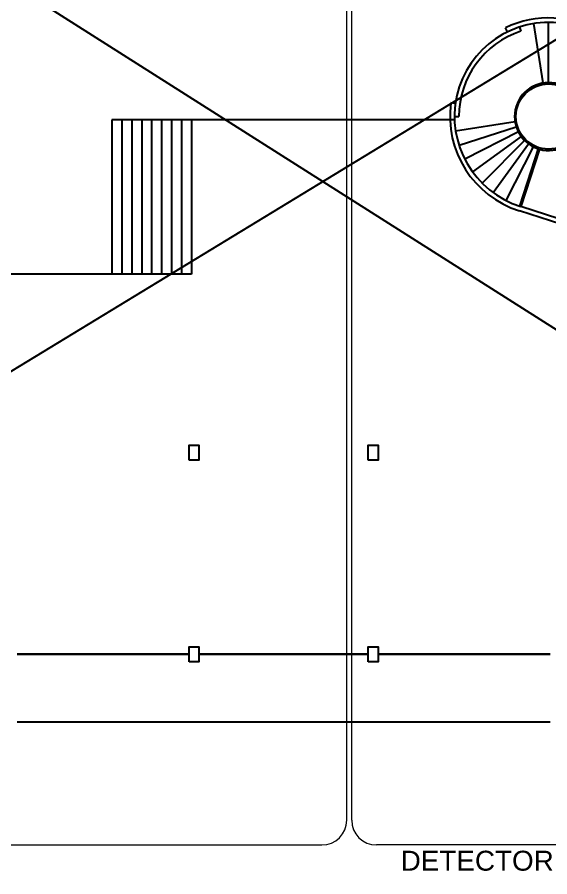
# Model space of a CAD drawing. Header units: metres. Extents: x -331 to 2982, y 362 to 2539.
# Drawn here: x 773.21 to 794.6, y 1846.29 to 1880.81 of the extents above; entities that cross this region are included whole.
import ezdxf

# ---------------------------------------------------------------- set-up
doc = ezdxf.new("R2010")
doc.units = ezdxf.units.M
for name, color, linetype in [('Det', 251, 'Continuous'), ('Div', 251, 'Continuous'), ('Est', 251, 'Continuous'), ('vid', 251, 'Continuous')]:
    doc.layers.add(name, color=color, linetype=linetype)
doc.styles.get("Standard").update_dxf_attribs({"font": 'arial.ttf', "height": 0.3})

msp = doc.modelspace()

# ---------------------------------------------------------------- linework, layer by layer
at = {"layer": 'Det', "color": 251}
for p, q in [((807.349, 1887.521), (770.349, 1864.999)), ((806.799, 1860.671), (770.349, 1883.815)), ((794.549, 1878.186), (794.549, 1880.601)), ((792.892, 1880.219), (792.813, 1880.38)), ((793.381, 1880.416), (793.437, 1880.245)), ((794.335, 1878.169), (793.958, 1880.555)), ((790.806, 1877.349), (790.628, 1877.374)), ((790.769, 1876.823), (790.949, 1876.823)), ((790.771, 1876.694), (777.008, 1876.694)), ((777.008, 1876.694), (777.008, 1870.494)), ((777.408, 1876.694), (777.408, 1870.494)), ((777.808, 1876.694), (777.808, 1870.494)), ((778.208, 1876.694), (778.208, 1870.494)), ((778.608, 1876.694), (778.608, 1870.494)), ((779.008, 1876.694), (779.008, 1870.494)), ((779.408, 1876.694), (779.408, 1870.494)), ((779.808, 1876.694), (779.808, 1870.494)), ((780.208, 1876.694), (780.208, 1870.494)), ((793.201, 1876.608), (790.816, 1876.23)), ((793.251, 1876.399), (790.954, 1875.653)), ((793.333, 1876.201), (791.181, 1875.105)), ((793.445, 1876.019), (791.491, 1874.599)), ((793.584, 1875.856), (791.876, 1874.148)), ((793.747, 1875.717), (792.327, 1873.763)), ((793.929, 1875.605), (792.833, 1873.453)), ((794.144, 1875.575), (793.381, 1873.226)), ((794.18, 1875.507), (793.433, 1873.209)), ((798.329, 1871.429), (793.378, 1873.038)), ((798.509, 1871.56), (793.433, 1873.209)), ((780.208, 1870.494), (770.349, 1870.494))]:
    msp.add_line(p, q, dxfattribs=at)
msp.add_circle((794.549, 1876.821), 1.31, dxfattribs=at)
for radius, start, end in [(3.78, 355.7207, 252.8337), (3.96, 0, 116), (3.6, 108, 179.9761), (1.365, 254.3092, 252), (3.96, 171.9761, 252.7958)]:
    msp.add_arc((794.549, 1876.821), radius, start, end, dxfattribs=at)
at = {"layer": 'Div', "color": 230, "linetype": 'Continuous', "lineweight": 0}
for p, q in [((786.441, 1848.565), (786.441, 1895.515)), ((786.641, 1848.565), (786.641, 1895.515)), ((742.174, 1847.565), (785.441, 1847.565)), ((871.641, 1847.565), (787.641, 1847.565))]:
    msp.add_line(p, q, dxfattribs=at)
for centre, start, end in [((785.441, 1848.565), 270, 0), ((787.641, 1848.565), 180, 270)]:
    msp.add_arc(centre, 1, start, end, dxfattribs=at)
at = {"layer": 'Est', "color": 251}
for points in [[(780.109, 1863.021), (780.109, 1863.621), (780.509, 1863.621), (780.509, 1863.021)], [(787.309, 1863.021), (787.309, 1863.621), (787.709, 1863.621), (787.709, 1863.021)], [(780.109, 1854.921), (780.109, 1855.521), (780.509, 1855.521), (780.509, 1854.921)], [(787.309, 1854.921), (787.309, 1855.521), (787.709, 1855.521), (787.709, 1854.921)]]:
    msp.add_lwpolyline(points, close=True, dxfattribs=at)
at = {"layer": 'vid', "color": 251, "linetype": 'ByBlock'}
for p, q in [((780.109, 1855.231), (773.209, 1855.231)), ((780.109, 1855.211), (773.209, 1855.211)), ((787.309, 1855.231), (780.509, 1855.231)), ((787.309, 1855.211), (780.509, 1855.211)), ((794.609, 1855.231), (787.709, 1855.231)), ((794.609, 1855.211), (787.709, 1855.211)), ((773.209, 1852.511), (794.609, 1852.511))]:
    msp.add_line(p, q, dxfattribs=at)

# ---------------------------------------------------------------- texts
at = {"layer": 'Div', "color": 230, "linetype": 'Continuous', "lineweight": 0, "insert": (788.609, 1847.333), "char_height": 0.8, "attachment_point": 1}
msp.add_mtext_dynamic_manual_height_columns('DETECTORES PERTENCENTES AO LAÇO 10', width=27.20388, gutter_width=2.5, heights=[0], dxfattribs=at)

doc.saveas('drawing.dxf')
